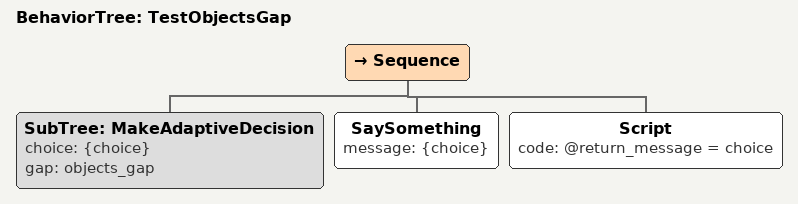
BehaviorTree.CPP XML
<?xml version="1.0" encoding="UTF-8"?>
<root BTCPP_format="4">
  <BehaviorTree ID="TestObjectsGap">
    <Sequence>
      <SubTree ID="MakeAdaptiveDecision" choice="{choice}" gap="objects_gap" />
      <SaySomething message="{choice}" />
      <Script code="@return_message = choice" />
    </Sequence>
  </BehaviorTree>
</root>
